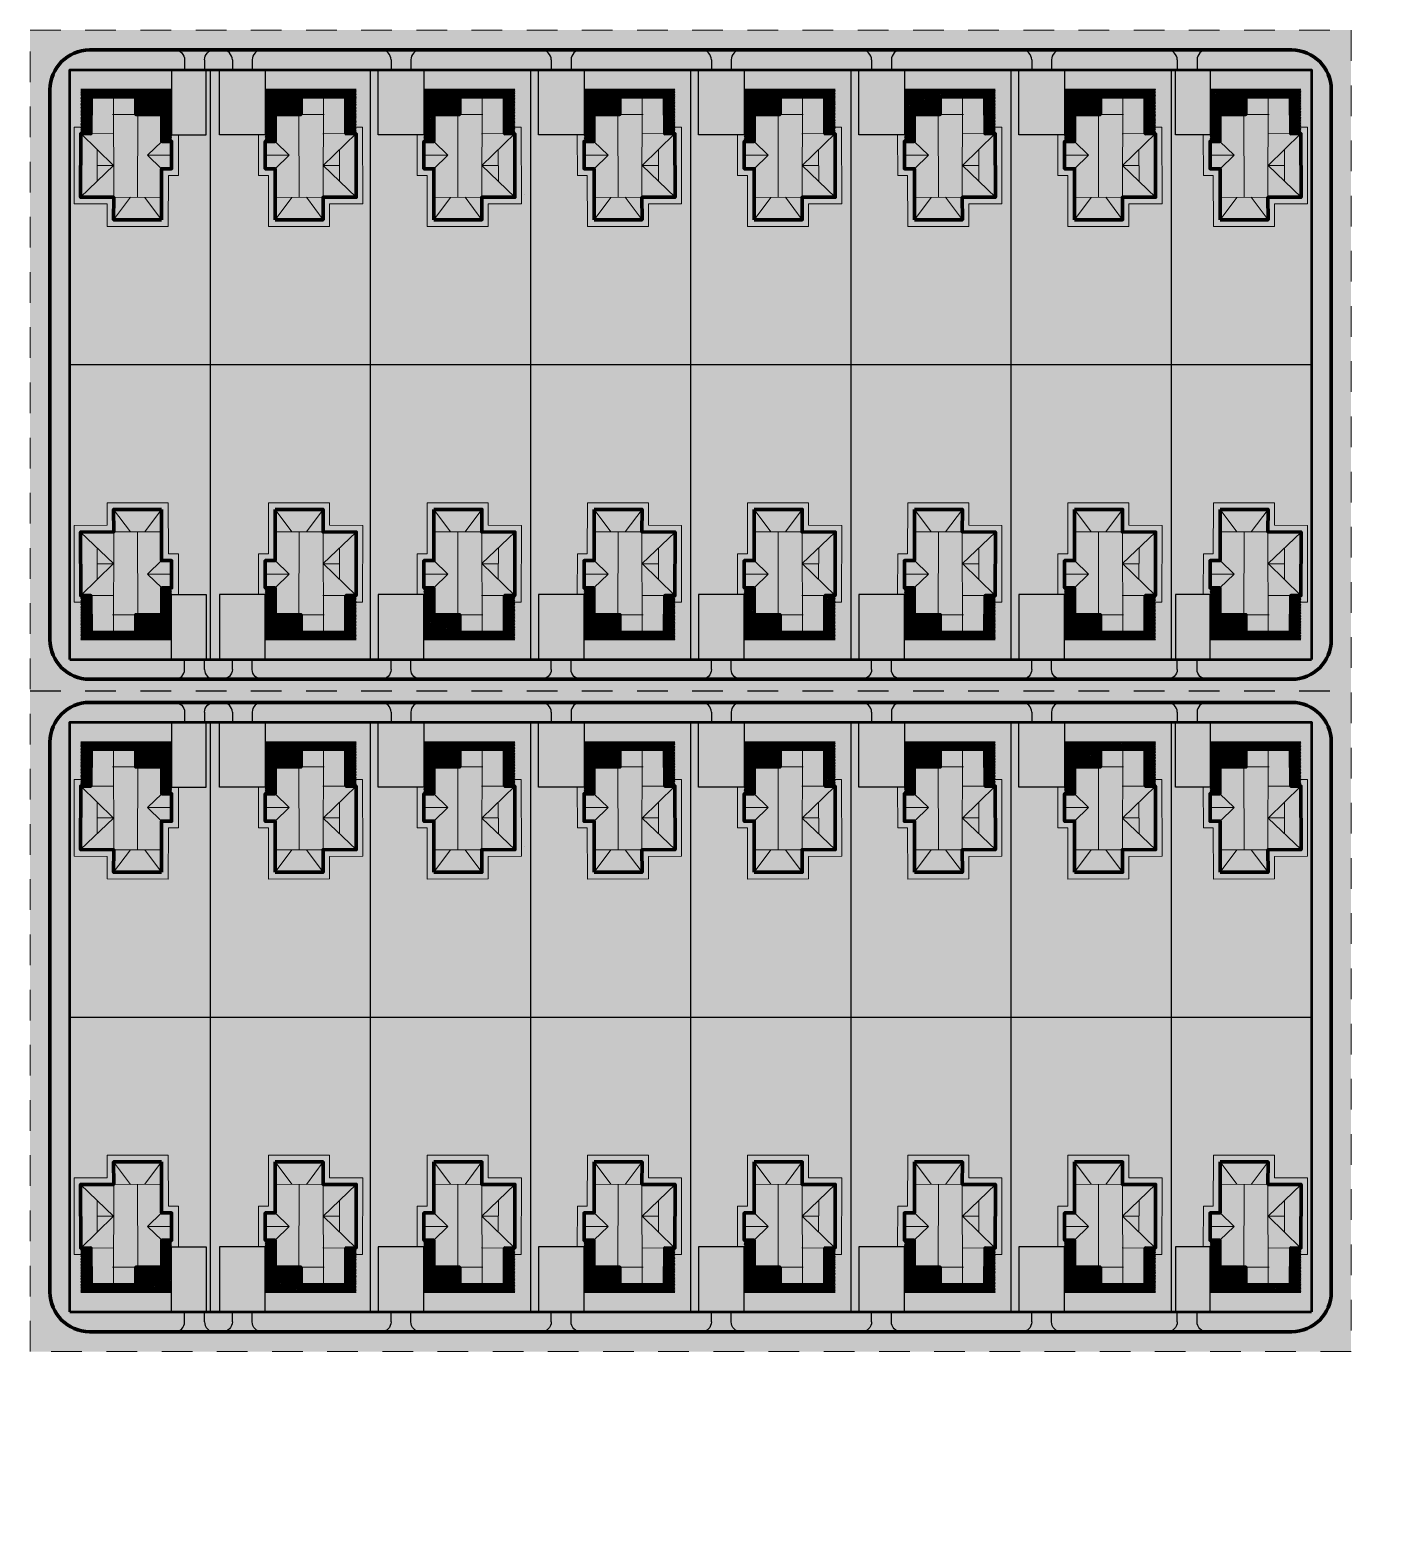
# Model space of a CAD drawing. Header units: millimetres. Extents: x 316796 to 1578935, y 255366 to 829766.
# Drawn here: x 587391 to 754333, y 618386 to 802763 of the extents above; entities that cross this region are included whole.
import ezdxf

# ---------------------------------------------------------------- set-up
doc = ezdxf.new("R2010")
doc.units = ezdxf.units.MM
doc.linetypes.add('CONTINUA', pattern=[0])
doc.linetypes.add('JIS_02_0.7', pattern=[1.35, 0.75, -0.6])
doc.layers.add('1-trees', color=250, linetype='Continuous')
doc.layers.add('hatch', color=7, linetype='Continuous')
for name, color, linetype, lineweight in [('bord', 7, 'Continuous', 25), ('hatch2', 251, 'Continuous', 5), ('plan', 7, 'Continuous', 20), ('road', 7, 'Continuous', 35)]:
    doc.layers.add(name, color=color, linetype=linetype, lineweight=lineweight)

# ---------------------------------------------------------------- blocks, each defined once
blk = doc.blocks.new('4a')
at = {"lineweight": 30}
h = blk.add_hatch(color=3, dxfattribs=at)
h.dxf.hatch_style = 1
h.set_gradient(color1=(127, 63, 0), color2=(255, 204, 153), rotation=174, centered=1, tint=1)
h.paths.add_polyline_path([(41698471, 622995), (41695000, 624041), (41693829, 620153), (41695267, 617558), (41692635, 616189), (41691383, 612034), (41694854, 610988)])
h.paths.add_polyline_path([(41702796, 624491), (41699555, 625468), (41698782, 622902), (41702009, 621930)])
h.paths.add_polyline_path([(41693799, 611306), (41691383, 612034), (41690401, 608773)])
h = blk.add_hatch(color=3, dxfattribs=at)
h.dxf.hatch_style = 1
h.set_gradient(color1=(127, 63, 0), color2=(255, 204, 153), rotation=174, centered=1, tint=1)
h.paths.add_polyline_path([(41702009, 621930), (41698471, 622995), (41694854, 610988), (41698325, 609943)])
h.paths.add_polyline_path([(41706037, 623515), (41702796, 624491), (41701151, 619138), (41704422, 618153)])
h.paths.add_polyline_path([(41705906, 617706), (41702802, 616104), (41701422, 611524), (41703132, 608495)])
h.paths.add_polyline_path([(41698325, 609943), (41695910, 610670), (41697343, 606682)])
h = blk.add_hatch(color=3, dxfattribs=at)
h.dxf.hatch_style = 1
h.set_gradient(color1=(127, 63, 0), color2=(255, 204, 153), rotation=200, centered=1, tint=1)
h.paths.add_polyline_path([(41695267, 617558), (41691796, 618604), (41691199, 616622), (41692635, 616189)])
h.paths.add_polyline_path([(41702115, 613824), (41699759, 614534), (41699732, 614520), (41701422, 611524)])
h.paths.add_polyline_path([(41699732, 614520), (41698325, 609943), (41703132, 608495)])
h.paths.add_polyline_path([(41695910, 610670), (41693799, 611306), (41690401, 608773), (41697343, 606682)])
h = blk.add_hatch(color=3, dxfattribs=at)
h.dxf.hatch_style = 1
h.set_gradient(color1=(127, 63, 0), color2=(255, 204, 153), rotation=200, centered=1, tint=1)
h.paths.add_polyline_path([(41705906, 617706), (41701151, 619138), (41699738, 614540), (41699759, 614534)])
h.paths.add_polyline_path([(41693829, 620153), (41692393, 620586), (41691796, 618604), (41695267, 617558)])
h.paths.add_polyline_path([(41702802, 616104), (41699759, 614534), (41702115, 613824)])
blk = doc.blocks.new('3a')
h = blk.add_hatch(color=253)
h.dxf.hatch_style = 1
h.paths.add_polyline_path([(55441706, 33815475), (55435706, 33815475, -0.4142136), (55437206, 33813975), (55437206, 33812475), (55440206, 33812475), (55440206, 33813975, -0.4142136)])
h.paths.add_polyline_path([(55442650, 33802630), (55442641, 33806690), (55446591, 33806699), (55446585, 33809379), (55455355, 33809398), (55455367, 33803798), (55456917, 33803802), (55456943, 33792182), (55451923, 33792171), (55451931, 33788766), (55442681, 33788745), (55442664, 33796490), (55441164, 33796486), (55441150, 33802629), (55435264, 33802629), (55435264, 33812475), (55442175, 33812475), (55442175, 33802629)])
h.paths.add_polyline_path([(55443670, 33805700), (55447620, 33805709), (55447614, 33808389), (55454384, 33808404), (55454396, 33802804), (55455946, 33802808), (55455968, 33793188), (55450948, 33793177), (55450956, 33789772), (55443706, 33789755), (55443688, 33797500), (55442188, 33797497), (55442179, 33801637), (55443679, 33801640)], flags=16)
h.paths.add_polyline_path([(55450964, 33797987), (55450986, 33797987), (55453441, 33800373), (55453452, 33795590), (55450964, 33797965)], flags=0)
at = {"lineweight": 30, "true_color": 0xf0f0f0}
h = blk.add_hatch(color=7, dxfattribs=at)
h.dxf.hatch_style = 1
h.paths.add_polyline_path([(55456917, 33803802), (55455367, 33803798), (55455355, 33809398), (55446585, 33809379), (55446591, 33806699), (55442641, 33806690), (55442650, 33802630), (55441150, 33802626), (55441164, 33796486), (55442664, 33796490), (55442681, 33788745), (55451931, 33788766), (55451923, 33792171), (55456943, 33792182)])
at = {"layer": 'hatch2'}
h = blk.add_hatch(dxfattribs=at)
h.set_pattern_fill('AR-HBONE', color=35, scale=1.5, angle=269.89152, style=0)
h.set_pattern_definition([(314.891519, (15728854.7, 21093657.18), (215.5257606, -0.40806626), [457.2, -152.4]), (44.891519, (15728962.26, 21093549.21), (215.5257606, -0.40806626), [457.2, -152.4])])
h.paths.add_polyline_path([(55447613, 33808386), (55454383, 33808401), (55454395, 33802801), (55455946, 33802805), (55455946, 33809472), (55442179, 33809475), (55442178, 33801634), (55443678, 33801637), (55443669, 33805697), (55447619, 33805706)])
for p, q in [((55437206, 33813975), (55437206, 33812475)), ((55440206, 33813975), (55440206, 33812475))]:
    blk.add_line(p, q)
at = {"lineweight": 0}
for p, q in [((55447614, 33808389), (55446614, 33808387)), ((55446614, 33808387), (55446617, 33806707)), ((55444515, 33807902), (55443665, 33807900)), ((55443665, 33807900), (55443670, 33805700)), ((55444515, 33807602), (55443665, 33807600)), ((55444516, 33807302), (55443666, 33807300)), ((55444517, 33807002), (55443667, 33807000)), ((55446617, 33806707), (55443667, 33806700)), ((55444515, 33807902), (55444520, 33805702)), ((55444817, 33806703), (55444820, 33805703)), ((55445117, 33806704), (55445120, 33805704)), ((55445417, 33806704), (55445420, 33805704)), ((55445717, 33806705), (55445720, 33805705)), ((55446017, 33806706), (55446020, 33805706)), ((55446317, 33806706), (55446320, 33805706))]:
    blk.add_line(p, q, dxfattribs=at)
at = {"color": 3, "lineweight": 30}
for p, q in [((55455952, 33799998), (55455953, 33799998)), ((55455957, 33797998), (55455957, 33797998)), ((55455961, 33795998), (55455962, 33795998))]:
    blk.add_line(p, q, dxfattribs=at)
blk.add_lwpolyline([(55442175, 33802629), (55435264, 33802629), (55435264, 33812475), (55442175, 33812475)], close=True)
at = {"lineweight": 0}
blk.add_lwpolyline([(55442681, 33788745), (55451931, 33788766), (55451923, 33792171), (55456943, 33792182), (55456917, 33803802), (55455367, 33803798), (55455355, 33809398), (55446585, 33809379), (55446591, 33806699), (55442641, 33806690), (55442650, 33802630), (55441150, 33802626), (55441164, 33796486), (55442664, 33796490)], close=True, dxfattribs=at)
at = {"lineweight": 70}
blk.add_lwpolyline([(55443706, 33789755), (55450956, 33789772), (55450948, 33793177), (55455968, 33793188), (55455946, 33802808), (55454396, 33802804), (55454384, 33808404), (55447614, 33808389), (55447620, 33805709), (55443670, 33805700), (55443679, 33801640), (55442179, 33801637), (55442188, 33797497), (55443688, 33797500), (55443706, 33789755)], dxfattribs=at)
for centre, start, end in [((55435706, 33813975), 0, 90), ((55441706, 33813975), 90, 180)]:
    blk.add_arc(centre, 1500, start, end)
at = {"layer": 'plan', "ltscale": 0.5}
for p, q in [((55450999, 33808397), (55450948, 33793177)), ((55443670, 33805700), (55451112, 33805717)), ((55447323, 33793168), (55447295, 33805708)), ((55443679, 33801640), (55445809, 33799575)), ((55455946, 33802808), (55450926, 33802797)), ((55450964, 33797965), (55455946, 33802808)), ((55442184, 33799567), (55445809, 33799575)), ((55443688, 33797500), (55445809, 33799575)), ((55453441, 33800373), (55453452, 33795590)), ((55453447, 33797992), (55450937, 33797987)), ((55450964, 33797965), (55455968, 33793188)), ((55443698, 33793160), (55450948, 33793177)), ((55443706, 33789755), (55446221, 33793166)), ((55450956, 33789772), (55448425, 33793171))]:
    blk.add_line(p, q, dxfattribs=at)
at = {"layer": 'road'}
for p, q in [((55442179, 33809475), (55455942, 33809475)), ((55454862, 33808402), (55454012, 33808403))]:
    blk.add_line(p, q, dxfattribs=at)
at = {"color": 3, "lineweight": 30, "rotation": 16.8915190156027}
blk.add_blockref('4a', (15728855, 21093660), dxfattribs=at)
blk = doc.blocks.new('7a')
h = blk.add_hatch(color=253)
h.dxf.hatch_style = 1
edge = h.paths.add_edge_path()
edge.add_line((55536744, 33815475), (55530744, 33815475))
edge.add_arc((55530744, 33813975), 1500, 0, 90, ccw=False)
edge.add_line((55532244, 33813975), (55532244, 33812475))
edge.add_line((55532244, 33812475), (55535244, 33812475))
edge.add_line((55535244, 33812475), (55535244, 33813975))
edge.add_arc((55536744, 33813975), 1500, 90, 180, ccw=False)
h.paths.add_polyline_path([(55537687, 33802630), (55537678, 33806690), (55541628, 33806699), (55541622, 33809379), (55550392, 33809398), (55550405, 33803798), (55551955, 33803802), (55551981, 33792182), (55546961, 33792171), (55546969, 33788766), (55537719, 33788745), (55537701, 33796490), (55536201, 33796486), (55536187, 33802629), (55532004, 33802629), (55532004, 33812475), (55537213, 33812475), (55537213, 33802629)])
h.paths.add_polyline_path([(55538707, 33805700), (55542657, 33805709), (55542651, 33808389), (55549421, 33808404), (55549434, 33802804), (55550984, 33802808), (55551006, 33793188), (55545986, 33793177), (55545993, 33789772), (55538743, 33789755), (55538726, 33797500), (55537226, 33797497), (55537217, 33801637), (55538717, 33801640)], flags=16)
h.paths.add_polyline_path([(55546002, 33797987), (55546024, 33797987), (55548479, 33800373), (55548490, 33795590), (55546002, 33797965)], flags=0)
at = {"lineweight": 30, "true_color": 0xf0f0f0}
h = blk.add_hatch(color=7, dxfattribs=at)
h.dxf.hatch_style = 1
h.paths.add_polyline_path([(55551955, 33803802), (55550405, 33803798), (55550392, 33809398), (55541622, 33809379), (55541628, 33806699), (55537678, 33806690), (55537687, 33802630), (55536187, 33802626), (55536201, 33796486), (55537701, 33796490), (55537719, 33788745), (55546969, 33788766), (55546961, 33792171), (55551981, 33792182)])
at = {"layer": 'hatch2'}
h = blk.add_hatch(dxfattribs=at)
h.set_pattern_fill('AR-HBONE', color=35, scale=1.5, angle=269.89152, style=0)
h.set_pattern_definition([(314.891519, (15823892.42, 21093657.18), (215.5257606, -0.40806626), [457.2, -152.4]), (44.891519, (15823999.98, 21093549.21), (215.5257606, -0.40806626), [457.2, -152.4])])
h.paths.add_polyline_path([(55542651, 33808386), (55549421, 33808401), (55549433, 33802801), (55550984, 33802805), (55550984, 33809472), (55537217, 33809475), (55537216, 33801634), (55538716, 33801637), (55538707, 33805697), (55542657, 33805706)])
for p, q in [((55532244, 33813975), (55532244, 33812475)), ((55535244, 33813975), (55535244, 33812475))]:
    blk.add_line(p, q)
at = {"lineweight": 0}
for p, q in [((55542651, 33808389), (55541651, 33808387)), ((55541651, 33808387), (55541655, 33806707)), ((55539553, 33807902), (55538703, 33807900)), ((55538703, 33807900), (55538707, 33805700)), ((55539553, 33807602), (55538703, 33807600)), ((55539554, 33807302), (55538704, 33807300)), ((55539555, 33807002), (55538705, 33807000)), ((55541655, 33806707), (55538705, 33806700)), ((55539553, 33807902), (55539557, 33805702)), ((55539855, 33806703), (55539857, 33805703)), ((55540155, 33806704), (55540157, 33805704)), ((55540455, 33806704), (55540457, 33805704)), ((55540755, 33806705), (55540757, 33805705)), ((55541055, 33806706), (55541057, 33805706)), ((55541355, 33806706), (55541357, 33805706))]:
    blk.add_line(p, q, dxfattribs=at)
at = {"color": 3, "lineweight": 30}
for p, q in [((55550990, 33799998), (55550990, 33799998)), ((55550995, 33797998), (55550995, 33797998)), ((55550999, 33795998), (55550999, 33795998))]:
    blk.add_line(p, q, dxfattribs=at)
blk.add_lwpolyline([(55537213, 33802629), (55532004, 33802629), (55532004, 33812475), (55537213, 33812475)], close=True)
at = {"lineweight": 0}
blk.add_lwpolyline([(55537719, 33788745), (55546969, 33788766), (55546961, 33792171), (55551981, 33792182), (55551955, 33803802), (55550405, 33803798), (55550392, 33809398), (55541622, 33809379), (55541628, 33806699), (55537678, 33806690), (55537687, 33802630), (55536187, 33802626), (55536201, 33796486), (55537701, 33796490)], close=True, dxfattribs=at)
at = {"lineweight": 70}
blk.add_lwpolyline([(55538743, 33789755), (55545993, 33789772), (55545986, 33793177), (55551006, 33793188), (55550984, 33802808), (55549434, 33802804), (55549421, 33808404), (55542651, 33808389), (55542657, 33805709), (55538707, 33805700), (55538717, 33801640), (55537217, 33801637), (55537226, 33797497), (55538726, 33797500), (55538743, 33789755)], dxfattribs=at)
for centre, start, end in [((55530744, 33813975), 0, 90), ((55536744, 33813975), 90, 180)]:
    blk.add_arc(centre, 1500, start, end)
at = {"layer": 'plan', "ltscale": 0.5}
for p, q in [((55546036, 33808397), (55545986, 33793177)), ((55538707, 33805700), (55546149, 33805717)), ((55542361, 33793168), (55542332, 33805708)), ((55538717, 33801640), (55540846, 33799575)), ((55550984, 33802808), (55545964, 33802797)), ((55546002, 33797965), (55550984, 33802808)), ((55537221, 33799567), (55540846, 33799575)), ((55538726, 33797500), (55540846, 33799575)), ((55548479, 33800373), (55548490, 33795590)), ((55548485, 33797992), (55545975, 33797987)), ((55546002, 33797965), (55551006, 33793188)), ((55538736, 33793160), (55545986, 33793177)), ((55538743, 33789755), (55541258, 33793166)), ((55545993, 33789772), (55543463, 33793171))]:
    blk.add_line(p, q, dxfattribs=at)
at = {"layer": 'road'}
for p, q in [((55537217, 33809475), (55550980, 33809475)), ((55549900, 33808402), (55549050, 33808403))]:
    blk.add_line(p, q, dxfattribs=at)
at = {"color": 3, "lineweight": 30, "rotation": 16.8915190156027}
blk.add_blockref('4a', (15823893, 21093660), dxfattribs=at)
blk = doc.blocks.new('13a')
at = {"lineweight": 30}
h = blk.add_hatch(color=11, dxfattribs=at)
h.dxf.hatch_style = 1
h.paths.add_polyline_path([(62299078, 31543567), (62273081, 31517571), (62266297, 31524356), (62264175, 31522234), (62265446, 31520963), (62249461, 31504978), (62248190, 31506249), (62246069, 31504128), (62249461, 31500736), (62267568, 31518842), (62273081, 31513328), (62275203, 31515450), (62290296, 31530543), (62316437, 31504401), (62301344, 31489308), (62299223, 31487187), (62304737, 31481673), (62286630, 31463567), (62290022, 31460175), (62292144, 31462296), (62290873, 31463567), (62306858, 31479552), (62308129, 31478281), (62310250, 31480402), (62303466, 31487187), (62329462, 31513183)])
h = blk.add_hatch(color=252)
h.dxf.hatch_style = 1
h.paths.add_polyline_path([(62301344, 31490440), (62315306, 31504401), (62290296, 31529411), (62276334, 31515450)])
h.paths.add_polyline_path([(62282374, 31501911), (62268459, 31515826), (62261557, 31508923), (62294818, 31475662), (62301720, 31482565), (62287805, 31496480), (62290989, 31499664), (62285558, 31505094)])
h.paths.add_polyline_path([(62247642, 31495008), (62254544, 31488106), (62267894, 31501455), (62260991, 31508358)])
h.paths.add_polyline_path([(62294252, 31475097), (62287349, 31481999), (62274000, 31468650), (62280902, 31461747)])
at = {"layer": '1-trees'}
h = blk.add_hatch(color=55, dxfattribs=at)
h.paths.add_polyline_path([(62272545, 31570100), (62209436, 31506991), (62293051, 31423376), (62356160, 31486485), (62329462, 31513183), (62303466, 31487187), (62310250, 31480402), (62320143, 31490295), (62334171, 31476267), (62315678, 31457774), (62301650, 31471802), (62308129, 31478281), (62306858, 31479552), (62290873, 31463567), (62292144, 31462296), (62299625, 31469777), (62313653, 31455749), (62295160, 31437256), (62281132, 31451284), (62290022, 31460175), (62286630, 31463567), (62304737, 31481673), (62299223, 31487187), (62301344, 31489308), (62291554, 31499098), (62288936, 31496480), (62302852, 31482565), (62294818, 31474531), (62280902, 31460616), (62272869, 31468650), (62286784, 31482565), (62268459, 31500889), (62254544, 31486974), (62246510, 31495008), (62260425, 31508923), (62268459, 31516957), (62282374, 31503042), (62284993, 31505660), (62275203, 31515450), (62273081, 31513328), (62267568, 31518842), (62249461, 31500736), (62246069, 31504128), (62237179, 31495238), (62223151, 31509266), (62241644, 31527759), (62255672, 31513731), (62248190, 31506249), (62249461, 31504978), (62265446, 31520963), (62264175, 31522234), (62257696, 31515755), (62243668, 31529783), (62262162, 31548277), (62276190, 31534249), (62266297, 31524356), (62273081, 31517571), (62299078, 31543567)])
h.paths.add_polyline_path([(62265235, 31493871), (62279263, 31479843), (62260769, 31461350), (62246741, 31475378)], flags=16)
at = {"layer": 'hatch'}
h = blk.add_hatch(color=256, dxfattribs=at)
h.dxf.hatch_style = 1
h.set_gradient(color1=(208, 184, 159), color2=(208, 184, 159), one_color=1, tint=0.72, name='HEMISPHERICAL')
h.paths.add_polyline_path([(62243668, 31529783), (62257696, 31515755), (62276190, 31534249), (62262162, 31548277)])
h.paths.add_polyline_path([(62223151, 31509266), (62237179, 31495238), (62255672, 31513731), (62241644, 31527759)])
h.paths.add_polyline_path([(62246741, 31475378), (62260769, 31461350), (62279263, 31479843), (62265235, 31493871)])
h.paths.add_polyline_path([(62281132, 31451284), (62295160, 31437256), (62313653, 31455749), (62299625, 31469777)])
h.paths.add_polyline_path([(62334171, 31476267), (62320143, 31490295), (62301650, 31471802), (62315678, 31457774)])
at = {"lineweight": 0}
blk.add_lwpolyline([(62356160, 31486485), (62293051, 31423376), (62209436, 31506991), (62272545, 31570100)], close=True, dxfattribs=at)
at = {"layer": 'bord'}
for p, q in [((62273081, 31517571), (62299078, 31543567)), ((62273081, 31517571), (62266297, 31524356)), ((62265446, 31520963), (62264175, 31522234)), ((62265446, 31520963), (62249461, 31504978)), ((62267568, 31518842), (62249461, 31500736)), ((62267568, 31518842), (62273081, 31513328)), ((62273081, 31513328), (62275203, 31515450)), ((62303466, 31487187), (62329462, 31513183)), ((62249461, 31504978), (62248190, 31506249)), ((62249461, 31500736), (62246069, 31504128)), ((62299223, 31487187), (62301344, 31489308)), ((62304737, 31481673), (62299223, 31487187)), ((62303466, 31487187), (62310250, 31480402)), ((62304737, 31481673), (62286630, 31463567)), ((62306858, 31479552), (62290873, 31463567)), ((62306858, 31479552), (62308129, 31478281)), ((62286630, 31463567), (62290022, 31460175)), ((62290873, 31463567), (62292144, 31462296))]:
    blk.add_line(p, q, dxfattribs=at)
for points in [[(62243668, 31529783), (62262162, 31548277), (62276190, 31534249), (62257696, 31515755)], [(62223151, 31509266), (62241644, 31527759), (62255672, 31513731), (62237179, 31495238)], [(62246741, 31475378), (62265235, 31493871), (62279263, 31479843), (62260769, 31461350)], [(62315678, 31457774), (62334171, 31476267), (62320143, 31490295), (62301650, 31471802)], [(62295160, 31437256), (62313653, 31455749), (62299625, 31469777), (62281132, 31451284)]]:
    blk.add_lwpolyline(points, close=True, dxfattribs=at)
at = {"layer": 'bord', "lineweight": 30}
for points in [[(62275203, 31515450), (62290296, 31530543), (62316437, 31504401), (62301344, 31489308)], [(62276334, 31515450), (62290296, 31529411), (62315306, 31504401), (62301344, 31490440)], [(62260425, 31508923), (62294818, 31474531), (62302852, 31482565), (62288936, 31496480), (62291554, 31499098), (62284993, 31505660), (62282374, 31503042), (62268459, 31516957)], [(62261557, 31508923), (62294818, 31475662), (62301720, 31482565), (62287805, 31496480), (62290989, 31499664), (62285558, 31505094), (62282374, 31501911), (62268459, 31515826)], [(62268459, 31500889), (62254544, 31486974), (62246510, 31495008), (62260425, 31508923)], [(62267894, 31501455), (62254544, 31488106), (62247642, 31495008), (62260991, 31508358)], [(62294818, 31474531), (62280902, 31460616), (62272869, 31468650), (62286784, 31482565)], [(62294252, 31475097), (62280902, 31461747), (62274000, 31468650), (62287349, 31481999)]]:
    blk.add_lwpolyline(points, close=True, dxfattribs=at)

msp = doc.modelspace()

# ---------------------------------------------------------------- hatches: boundary and pattern name
msp.add_hatch(color=253).paths.add_polyline_path([(748982, 802763), (587391, 802763), (587391, 641171), (748982, 641171)])
at = {"lineweight": 30}
h = msp.add_hatch(color=11, dxfattribs=at)
h.dxf.hatch_style = 1
h.paths.add_polyline_path([(746558, 728229), (746558, 795491, 0.4142136), (741710, 800339), (594662, 800339, 0.4142136), (589814, 795491), (589814, 728229, 0.4142136), (594662, 723381), (741710, 723381, 0.4142135)])
h.paths.add_polyline_path([(744134, 725805), (744134, 797915), (592238, 797915), (592238, 725805)], flags=16)
at = {"lineweight": 9}
h = msp.add_hatch(dxfattribs=at)
h.set_pattern_fill('CROSS', color=104, scale=161.591505, style=0)
h.set_pattern_definition([(0, (-44252188.7, -26701400.2), (1026.106055, 1026.106055), [513.053027, -1539.159082]), (90, (-44251932.2, -26701656.7), (-1026.106055, 1026.106055), [513.053027, -1539.159082])])
h.paths.add_polyline_path([(609407, 797915), (592238, 797915), (592238, 761860), (609407, 761860)])
h.paths.add_polyline_path([(629000, 797915), (609407, 797915), (609407, 761860), (629000, 761860)])
h.paths.add_polyline_path([(629000, 761860), (609407, 761860), (609407, 725805), (629000, 725805)])
h.paths.add_polyline_path([(609407, 761860), (592238, 761860), (592238, 725805), (609407, 725805)])
h.paths.add_polyline_path([(648593, 761860), (629000, 761860), (629000, 725805), (648593, 725805)])
h.paths.add_polyline_path([(648593, 797915), (629000, 797915), (629000, 761860), (648593, 761860)])
h.paths.add_polyline_path([(668186, 797915), (648593, 797915), (648593, 761860), (668186, 761860)])
h.paths.add_polyline_path([(668186, 761860), (648593, 761860), (648593, 725805), (668186, 725805)])
h.paths.add_polyline_path([(687779, 797915), (668186, 797915), (668186, 761860), (687779, 761860)])
h.paths.add_polyline_path([(687779, 761860), (668186, 761860), (668186, 725805), (687779, 725805)])
h.paths.add_polyline_path([(707372, 797915), (687779, 797915), (687779, 761860), (707372, 761860)])
h.paths.add_polyline_path([(707372, 761860), (687779, 761860), (687779, 725805), (707372, 725805)])
h.paths.add_polyline_path([(726965, 797915), (707372, 797915), (707372, 761860), (726965, 761860)])
h.paths.add_polyline_path([(726965, 761860), (707372, 761860), (707372, 725805), (726965, 725805)])
h.paths.add_polyline_path([(744134, 797915), (726965, 797915), (726965, 761860), (744134, 761860)])
h.paths.add_polyline_path([(744134, 761860), (726965, 761860), (726965, 725805), (744134, 725805)])
at = {"lineweight": 30}
h = msp.add_hatch(color=11, dxfattribs=at)
h.dxf.hatch_style = 1
h.paths.add_polyline_path([(741710, 720553), (594662, 720553, 0.4142136), (589814, 715705), (589814, 648443, 0.4142136), (594662, 643595), (741710, 643595, 0.4142136), (746558, 648443), (746558, 715705, 0.4142136)])
h.paths.add_polyline_path([(744134, 646019), (744134, 718129), (592238, 718129), (592238, 646019)], flags=16)
at = {"lineweight": 9}
h = msp.add_hatch(dxfattribs=at)
h.set_pattern_fill('CROSS', color=104, scale=161.591505, style=0)
h.set_pattern_definition([(0, (-44252188.7, -26781186), (1026.106055, 1026.106055), [513.053027, -1539.159082]), (90, (-44251932.2, -26781442.5), (-1026.106055, 1026.106055), [513.053027, -1539.159082])])
h.paths.add_polyline_path([(609407, 718129), (592238, 718129), (592238, 682074), (609407, 682074)])
h.paths.add_polyline_path([(629000, 718129), (609407, 718129), (609407, 682074), (629000, 682074)])
h.paths.add_polyline_path([(629000, 682074), (609407, 682074), (609407, 646019), (629000, 646019)])
h.paths.add_polyline_path([(609407, 682074), (592238, 682074), (592238, 646019), (609407, 646019)])
h.paths.add_polyline_path([(648593, 682074), (629000, 682074), (629000, 646019), (648593, 646019)])
h.paths.add_polyline_path([(648593, 718129), (629000, 718129), (629000, 682074), (648593, 682074)])
h.paths.add_polyline_path([(668186, 718129), (648593, 718129), (648593, 682074), (668186, 682074)])
h.paths.add_polyline_path([(668186, 682074), (648593, 682074), (648593, 646019), (668186, 646019)])
h.paths.add_polyline_path([(687779, 718129), (668186, 718129), (668186, 682074), (687779, 682074)])
h.paths.add_polyline_path([(687779, 682074), (668186, 682074), (668186, 646019), (687779, 646019)])
h.paths.add_polyline_path([(707372, 718129), (687779, 718129), (687779, 682074), (707372, 682074)])
h.paths.add_polyline_path([(707372, 682074), (687779, 682074), (687779, 646019), (707372, 646019)])
h.paths.add_polyline_path([(726965, 718129), (707372, 718129), (707372, 682074), (726965, 682074)])
h.paths.add_polyline_path([(726965, 682074), (707372, 682074), (707372, 646019), (726965, 646019)])
h.paths.add_polyline_path([(744134, 718129), (726965, 718129), (726965, 682074), (744134, 682074)])
h.paths.add_polyline_path([(744134, 682074), (726965, 682074), (726965, 646019), (744134, 646019)])
at = {"layer": 'hatch'}
h = msp.add_hatch(color=256, dxfattribs=at)
h.dxf.hatch_style = 1
h.set_gradient(color1=(208, 184, 159), color2=(208, 184, 159), one_color=1, tint=0.72, name='HEMISPHERICAL')
h.paths.add_polyline_path([(609407, 797915), (592238, 797915), (592238, 761860), (609407, 761860)])
h.paths.add_polyline_path([(629000, 797915), (609407, 797915), (609407, 761860), (629000, 761860)])
h.paths.add_polyline_path([(629000, 761860), (609407, 761860), (609407, 725805), (629000, 725805)])
h.paths.add_polyline_path([(609407, 761860), (592238, 761860), (592238, 725805), (609407, 725805)])
h.paths.add_polyline_path([(648593, 761860), (629000, 761860), (629000, 725805), (648593, 725805)])
h.paths.add_polyline_path([(648593, 797915), (629000, 797915), (629000, 761860), (648593, 761860)])
h.paths.add_polyline_path([(668186, 797915), (648593, 797915), (648593, 761860), (668186, 761860)])
h.paths.add_polyline_path([(668186, 761860), (648593, 761860), (648593, 725805), (668186, 725805)])
h.paths.add_polyline_path([(687779, 797915), (668186, 797915), (668186, 761860), (687779, 761860)])
h.paths.add_polyline_path([(687779, 761860), (668186, 761860), (668186, 725805), (687779, 725805)])
h.paths.add_polyline_path([(707372, 797915), (687779, 797915), (687779, 761860), (707372, 761860)])
h.paths.add_polyline_path([(707372, 761860), (687779, 761860), (687779, 725805), (707372, 725805)])
h.paths.add_polyline_path([(726965, 797915), (707372, 797915), (707372, 761860), (726965, 761860)])
h.paths.add_polyline_path([(726965, 761860), (707372, 761860), (707372, 725805), (726965, 725805)])
h.paths.add_polyline_path([(744134, 797915), (726965, 797915), (726965, 761860), (744134, 761860)])
h.paths.add_polyline_path([(744134, 761860), (726965, 761860), (726965, 725805), (744134, 725805)])
h = msp.add_hatch(color=256, dxfattribs=at)
h.dxf.hatch_style = 1
h.set_gradient(color1=(208, 184, 159), color2=(208, 184, 159), one_color=1, tint=0.72, name='HEMISPHERICAL')
h.paths.add_polyline_path([(609407, 718129), (592238, 718129), (592238, 682074), (609407, 682074)])
h.paths.add_polyline_path([(629000, 718129), (609407, 718129), (609407, 682074), (629000, 682074)])
h.paths.add_polyline_path([(629000, 682074), (609407, 682074), (609407, 646019), (629000, 646019)])
h.paths.add_polyline_path([(609407, 682074), (592238, 682074), (592238, 646019), (609407, 646019)])
h.paths.add_polyline_path([(648593, 682074), (629000, 682074), (629000, 646019), (648593, 646019)])
h.paths.add_polyline_path([(648593, 718129), (629000, 718129), (629000, 682074), (648593, 682074)])
h.paths.add_polyline_path([(668186, 718129), (648593, 718129), (648593, 682074), (668186, 682074)])
h.paths.add_polyline_path([(668186, 682074), (648593, 682074), (648593, 646019), (668186, 646019)])
h.paths.add_polyline_path([(687779, 718129), (668186, 718129), (668186, 682074), (687779, 682074)])
h.paths.add_polyline_path([(687779, 682074), (668186, 682074), (668186, 646019), (687779, 646019)])
h.paths.add_polyline_path([(707372, 718129), (687779, 718129), (687779, 682074), (707372, 682074)])
h.paths.add_polyline_path([(707372, 682074), (687779, 682074), (687779, 646019), (707372, 646019)])
h.paths.add_polyline_path([(726965, 718129), (707372, 718129), (707372, 682074), (726965, 682074)])
h.paths.add_polyline_path([(726965, 682074), (707372, 682074), (707372, 646019), (726965, 646019)])
h.paths.add_polyline_path([(744134, 718129), (726965, 718129), (726965, 682074), (744134, 682074)])
h.paths.add_polyline_path([(744134, 682074), (726965, 682074), (726965, 646019), (744134, 646019)])

# ---------------------------------------------------------------- linework, layer by layer
at = {"lineweight": 70}
for p, q in [((594662, 800339), (741710, 800339)), ((589814, 728229), (589814, 795491)), ((746558, 795491), (746558, 728229)), ((594662, 723381), (741710, 723381)), ((594662, 720553), (741710, 720553)), ((589814, 648443), (589814, 715705)), ((746558, 715705), (746558, 648443)), ((594662, 643595), (741710, 643595))]:
    msp.add_line(p, q, dxfattribs=at)
for p, q in [((648593, 800339), (668186, 800339)), ((609407, 797915), (609407, 725805)), ((629000, 797915), (629000, 725805)), ((648593, 797915), (648593, 725805)), ((668186, 797915), (668186, 725805)), ((687779, 797915), (687779, 725805)), ((707372, 797915), (707372, 725805)), ((726965, 797915), (726965, 725805)), ((592238, 761860), (744134, 761860)), ((648593, 720553), (668186, 720553)), ((609407, 718129), (609407, 646019)), ((629000, 718129), (629000, 646019)), ((648593, 718129), (648593, 646019)), ((668186, 718129), (668186, 646019)), ((687779, 718129), (687779, 646019)), ((707372, 718129), (707372, 646019)), ((726965, 718129), (726965, 646019)), ((592238, 682074), (744134, 682074))]:
    msp.add_line(p, q)
at = {"color": 251, "linetype": 'CONTINUA', "lineweight": 13}
for p, q in [((647915, 782698), (647917, 782698)), ((647915, 702912), (647917, 702912))]:
    msp.add_line(p, q, dxfattribs=at)
at = {"color": 1, "lineweight": 50, "ltscale": 5000}
for p, q in [((592238, 725805), (744134, 725805)), ((592238, 646019), (744134, 646019))]:
    msp.add_line(p, q, dxfattribs=at)
at = {"linetype": 'JIS_02_0.7', "ltscale": 5000}
msp.add_line((587391, 721967), (748982, 721967), dxfattribs=at)
at = {"linetype": 'JIS_02_0.7', "lineweight": 0, "ltscale": 5000}
msp.add_lwpolyline([(587391, 802763), (748982, 802763), (748982, 641171), (587391, 641171)], close=True, dxfattribs=at)
at = {"color": 1, "lineweight": 50, "ltscale": 5000}
for points in [[(592238, 725805), (592238, 797915), (744134, 797915), (744134, 725805)], [(592238, 646019), (592238, 718129), (744134, 718129), (744134, 646019)]]:
    msp.add_lwpolyline(points, dxfattribs=at)
at = {"lineweight": 70}
for centre, start, end in [((594662, 795491), 90, 180), ((741710, 795491), 0, 90), ((594662, 728229), 180, 270), ((741710, 728229), 270, 0), ((594662, 715705), 90, 180), ((741710, 715705), 0, 90), ((594662, 648443), 180, 270), ((741710, 648443), 270, 0)]:
    msp.add_arc(centre, 4848, start, end, dxfattribs=at)

# ---------------------------------------------------------------- block references
at = {"yscale": 0.8079575235127491, "zscale": 0.8079575235127491}
for name, p, xscale in [('7a', (45476410, -26521128), -0.8079575235127491), ('3a', (-44178782, -26521128), 0.8079575235127491), ('3a', (-44159370, -26521128), 0.8079575235127491), ('3a', (-44139777, -26521128), 0.8079575235127491), ('3a', (-44120184, -26521128), 0.8079575235127491), ('3a', (-44100591, -26521128), 0.8079575235127491), ('3a', (-44080998, -26521128), 0.8079575235127491), ('7a', (-44139986, -26521128), 0.8079575235127491), ('7a', (45476410, -26600914), -0.8079575235127491), ('3a', (-44178782, -26600914), 0.8079575235127491), ('3a', (-44159370, -26600914), 0.8079575235127491), ('3a', (-44139777, -26600914), 0.8079575235127491), ('3a', (-44120184, -26600914), 0.8079575235127491), ('3a', (-44100591, -26600914), 0.8079575235127491), ('3a', (-44080998, -26600914), 0.8079575235127491), ('7a', (-44139986, -26600914), 0.8079575235127491)]:
    msp.add_blockref(name, p, dxfattribs=dict(at, xscale=xscale))
for name, p, xscale, yscale, zscale, rotation in [('7a', (45476410, 28044848), 0.8079575235127491, 0.8079575235127491, 0.8079575235127491, 180), ('3a', (-44178782, 28044848), -0.8079575235127491, 0.8079575235127491, 0.8079575235127491, 180), ('3a', (-44159370, 28044848), -0.8079575235127491, 0.8079575235127491, 0.8079575235127491, 180), ('3a', (-44139777, 28044848), -0.8079575235127491, 0.8079575235127491, 0.8079575235127491, 180), ('3a', (-44120184, 28044848), -0.8079575235127491, 0.8079575235127491, 0.8079575235127491, 180), ('3a', (-44100591, 28044848), -0.8079575235127491, 0.8079575235127491, 0.8079575235127491, 180), ('3a', (-44080998, 28044848), -0.8079575235127491, 0.8079575235127491, 0.8079575235127491, 180), ('7a', (-44139986, 28044848), -0.8079575235127491, 0.8079575235127491, 0.8079575235127491, 180), ('7a', (45476410, 27965063), 0.8079575235127491, 0.8079575235127491, 0.8079575235127491, 180), ('3a', (-44178782, 27965063), -0.8079575235127491, 0.8079575235127491, 0.8079575235127491, 180), ('3a', (-44159370, 27965063), -0.8079575235127491, 0.8079575235127491, 0.8079575235127491, 180), ('3a', (-44139777, 27965063), -0.8079575235127491, 0.8079575235127491, 0.8079575235127491, 180), ('3a', (-44120184, 27965063), -0.8079575235127491, 0.8079575235127491, 0.8079575235127491, 180), ('3a', (-44100591, 27965063), -0.8079575235127491, 0.8079575235127491, 0.8079575235127491, 180), ('3a', (-44080998, 27965063), -0.8079575235127491, 0.8079575235127491, 0.8079575235127491, 180), ('7a', (-44139986, 27965063), -0.8079575235127491, 0.8079575235127491, 0.8079575235127491, 180), ('13a', (-16892089, -53003020), 0.8079575235127492, 0.8079575235127492, 0.8079575235127492, 45)]:
    msp.add_blockref(name, p, dxfattribs=dict(xscale=xscale, yscale=yscale, zscale=zscale, rotation=rotation))

doc.saveas('drawing.dxf')
